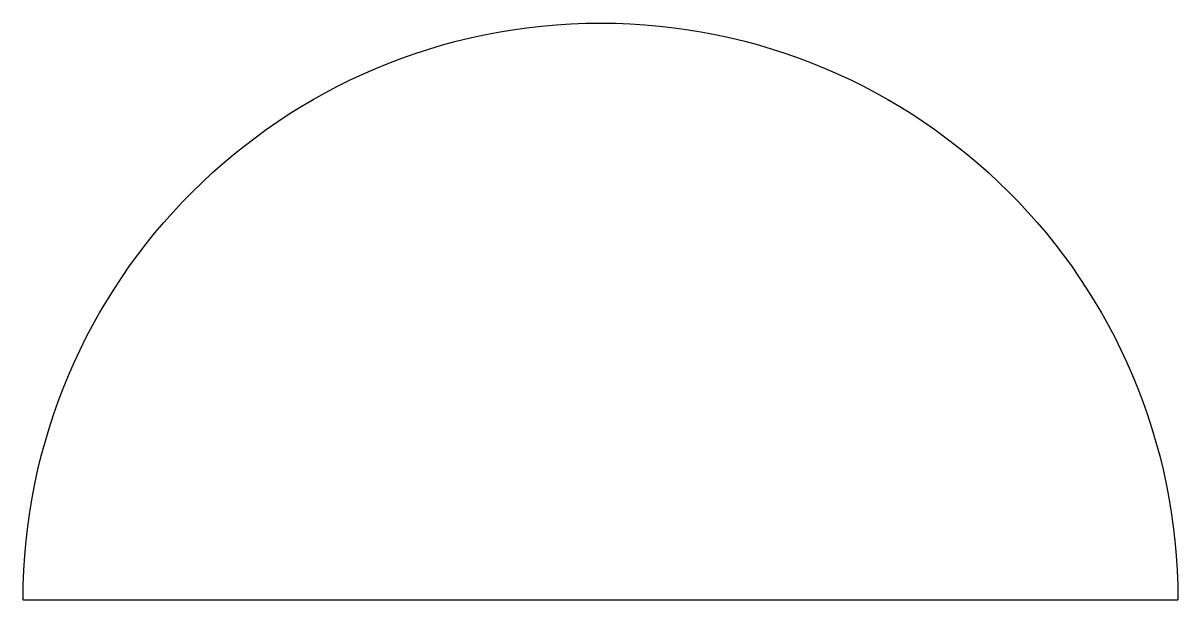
# Model space of a CAD drawing. Header units: inches. Extents: x 0 to 2, y 0 to 1.
import ezdxf

# ---------------------------------------------------------------- set-up
doc = ezdxf.new("R2010")
doc.units = ezdxf.units.IN

msp = doc.modelspace()

# ---------------------------------------------------------------- linework, layer by layer
at = {"color": 1}
msp.add_line((0, 0), (2, 0), dxfattribs=at)
at = {"color": 1, "extrusion": (0, 0, -1)}
msp.add_arc((-1, 0), 1, 0, 180, dxfattribs=at)

doc.saveas('drawing.dxf')
